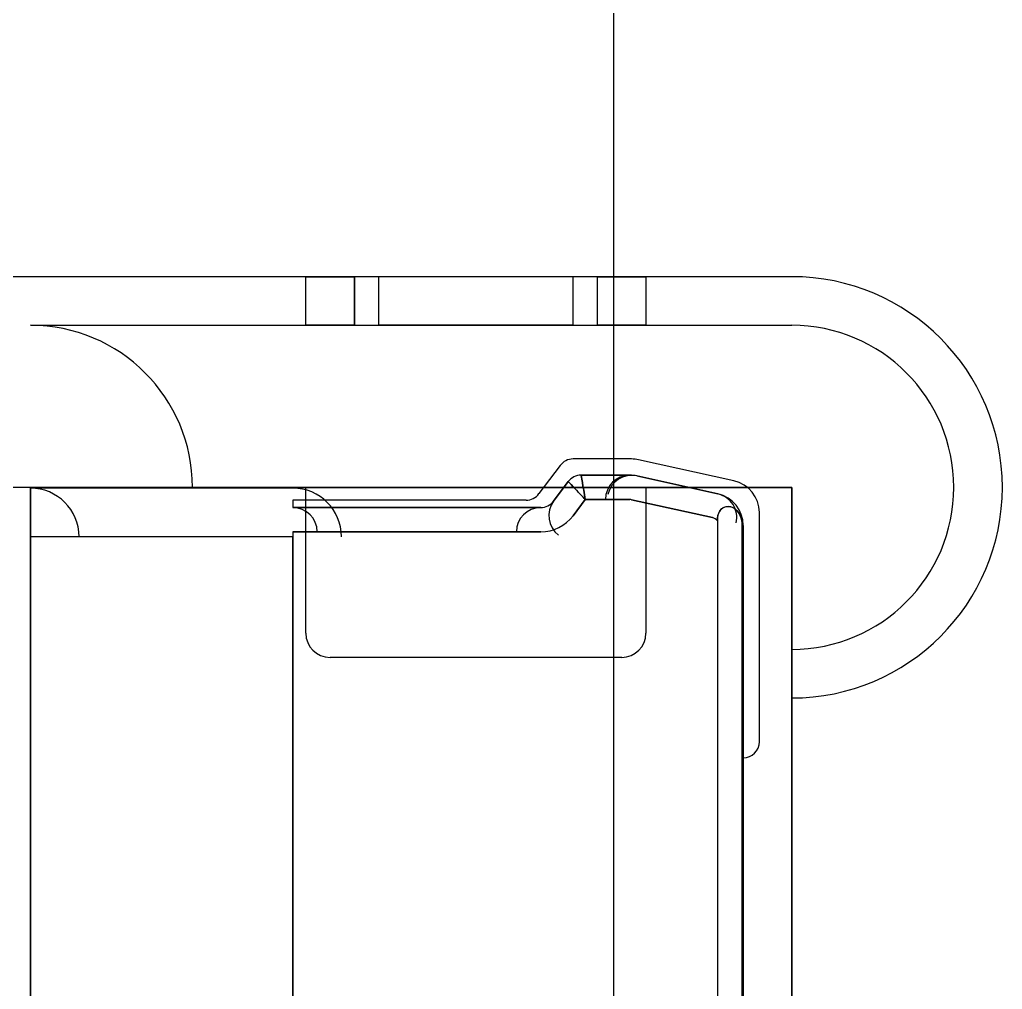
# Model space of a CAD drawing. Header units: millimetres. Extents: x -26.5 to 28.9, y -30 to 30.
# Drawn here: x 22.83 to 28.9, y 1.7 to 7.69 of the extents above; entities that cross this region are included whole.
import ezdxf

# ---------------------------------------------------------------- set-up
doc = ezdxf.new("R2010")
doc.units = ezdxf.units.MM
doc.layers.add('Feature', color=7, linetype='CONTINUOUS')

msp = doc.modelspace()

# ---------------------------------------------------------------- linework, layer by layer
at = {"layer": 'Feature'}
for p, q in [((26.5, 26.9975, 1.6), (26.5, -26.9975, 1.6)), ((26.5, 26.9975), (26.5, -26.9975)), ((26.5, 26.9975), (26.5, -26.9975)), ((26.5, 26.9975, 1.6), (26.5, -26.9975, 1.6)), ((27.6, 6.1, 3.46), (19.99, 6.1, 3.46)), ((27.6, 6.1, 3.46), (19.99, 6.1, 3.46)), ((24.6, 6.1, 2.9), (21.53, 6.1, 2.9)), ((24.6, 6.1, 2.9), (21.53, 6.1, 2.9)), ((24.6, 6.1, 3.2), (24.9, 6.1, 3.2)), ((24.6, 6.1, 3.2), (24.6, 6.1, 2.9)), ((24.6, 5.8, 3.2), (24.6, 6.1, 3.2)), ((24.6, 6.1, 3.2), (24.9, 6.1, 3.2)), ((24.6, 6.1, 3.2), (24.6, 6.1, 2.9)), ((24.6, 5.8, 3.2), (24.6, 6.1, 3.2)), ((24.9, 6.1, 0.95), (24.9, 6.1, 3.2)), ((24.9, 6.1, 3.2), (24.9, 5.8, 3.2)), ((24.9, 6.1, 0.95), (24.9, 6.1, 3.2)), ((24.9, 5.8, 0.95), (24.9, 6.1, 0.95)), ((24.9, 5.8, 0.95), (24.9, 6.1, 0.95)), ((24.9, 6.1, 3.2), (24.9, 5.8, 3.2)), ((26.25, 6.1, 0.8), (25.05, 6.1, 0.8)), ((26.25, 6.1, 0.8), (25.05, 6.1, 0.8)), ((25.05, 5.8, 0.8), (25.05, 6.1, 0.8)), ((25.05, 5.8, 0.8), (25.05, 6.1, 0.8)), ((26.25, 5.8, 0.8), (26.25, 6.1, 0.8)), ((26.25, 5.8, 0.8), (26.25, 6.1, 0.8)), ((26.4, 6.1, 3.2), (26.7, 6.1, 3.2)), ((26.4, 6.1, 3.2), (26.4, 6.1, 0.95)), ((26.4, 5.8, 0.95), (26.4, 6.1, 0.95)), ((26.4, 6.1, 3.2), (26.4, 6.1, 0.95)), ((26.4, 5.8, 3.2), (26.4, 6.1, 3.2)), ((26.4, 5.8, 0.95), (26.4, 6.1, 0.95)), ((26.4, 5.8, 3.2), (26.4, 6.1, 3.2)), ((26.4, 6.1, 3.2), (26.7, 6.1, 3.2)), ((27.6, 6.1, 2.9), (26.7, 6.1, 2.9)), ((27.6, 6.1, 2.9), (26.7, 6.1, 2.9)), ((26.7, 6.1, 3.2), (26.7, 6.1, 2.9)), ((26.7, 6.1, 3.2), (26.7, 5.8, 3.2)), ((26.7, 6.1, 3.2), (26.7, 5.8, 3.2)), ((26.7, 6.1, 3.2), (26.7, 6.1, 2.9)), ((27.6, 6.1, 2.9), (27.6, 6.1, 3.46)), ((27.6, 6.1, 2.9), (27.6, 6.1, 3.46)), ((22.9, 5.8, 2.9), (24.6, 5.8, 2.9)), ((22.9, 5.8, 3.46), (27.6, 5.8, 3.46)), ((22.9, 5.8, 2.9), (24.6, 5.8, 2.9)), ((22.9, 5.8, 3.46), (27.6, 5.8, 3.46)), ((22.9, 5.8, 2.9), (22.9, 5.8, 3.46)), ((22.9, 5.8, 2.9), (22.9, 5.8, 3.46)), ((24.6, 5.8, 2.9), (24.6, 5.8, 3.2)), ((24.9, 5.8, 3.2), (24.6, 5.8, 3.2)), ((24.9, 5.8, 3.2), (24.6, 5.8, 3.2)), ((24.6, 5.8, 2.9), (24.6, 5.8, 3.2)), ((24.9, 5.8, 0.95), (24.9, 5.8, 3.2)), ((24.9, 5.8, 0.95), (24.9, 5.8, 3.2)), ((26.25, 5.8, 0.8), (25.05, 5.8, 0.8)), ((26.25, 5.8, 0.8), (25.05, 5.8, 0.8)), ((26.4, 5.8, 3.2), (26.4, 5.8, 0.95)), ((26.7, 5.8, 3.2), (26.4, 5.8, 3.2)), ((26.4, 5.8, 3.2), (26.4, 5.8, 0.95)), ((26.7, 5.8, 3.2), (26.4, 5.8, 3.2)), ((26.7, 5.8, 3.2), (26.7, 5.8, 2.9)), ((26.7, 5.8, 2.9), (27.6, 5.8, 2.9)), ((26.7, 5.8, 2.9), (27.6, 5.8, 2.9)), ((26.7, 5.8, 3.2), (26.7, 5.8, 2.9)), ((27.6, 5.8, 2.9), (27.6, 5.8, 3.46)), ((27.6, 5.8, 2.9), (27.6, 5.8, 3.46)), ((26.25, 4.975, 3.28), (26.25, 4.975, 3.08)), ((26.6109, 4.975, 3.08), (26.25, 4.975, 3.08)), ((26.25, 4.975, 3.28), (26.25, 4.975, 3.08)), ((26.6109, 4.975, 3.28), (26.25, 4.975, 3.28)), ((26.6109, 4.975, 3.28), (26.25, 4.975, 3.28)), ((26.6109, 4.975, 3.08), (26.25, 4.975, 3.08)), ((26.6109, 4.975, 3.28), (26.6109, 4.975, 3.08)), ((26.6109, 4.975, 3.28), (26.6109, 4.975, 3.08)), ((26.17, 4.935, 3.08), (26.0395, 4.76105, 3.08)), ((26.17, 4.935, 3.28), (26.0395, 4.76105, 3.28)), ((26.17, 4.935, 3.28), (26.0395, 4.76105, 3.28)), ((26.17, 4.935, 3.08), (26.0395, 4.76105, 3.08)), ((26.17, 4.935, 3.28), (26.17, 4.935, 3.08)), ((26.17, 4.935, 3.28), (26.17, 4.935, 3.08)), ((27.2432, 4.83998, 3.08), (26.6541, 4.97028, 3.08)), ((26.6541, 4.97028, 3.28), (26.6541, 4.97028, 3.08)), ((27.2432, 4.83998, 3.28), (26.6541, 4.97028, 3.28)), ((26.6541, 4.97028, 3.28), (26.6541, 4.97028, 3.08)), ((27.2432, 4.83998, 3.28), (26.6541, 4.97028, 3.28)), ((27.2432, 4.83998, 3.08), (26.6541, 4.97028, 3.08)), ((26.3, 4.875, 3.28), (26.3, 4.875, 3.08)), ((26.3, 4.875, 3.08), (26.6, 4.875, 3.08)), ((26.3, 4.875, 3.28), (26.6, 4.875, 3.28)), ((26.3, 4.875, 3.28), (26.3, 4.875, 3.08)), ((26.3, 4.875, 3.28), (26.6, 4.875, 3.28)), ((26.3, 4.875, 3.08), (26.6, 4.875, 3.08)), ((26.6, 4.875, 2.98), (26.3, 4.875, 2.98)), ((26.3, 4.875, 3.38), (26.3, 4.875, 2.98)), ((26.3, 4.875, 3.38), (26.6, 4.875, 3.38)), ((26.3, 4.875, 3.38), (26.3, 4.875, 2.98)), ((26.6, 4.875, 2.98), (26.3, 4.875, 2.98)), ((26.3, 4.875, 3.38), (26.6, 4.875, 3.38)), ((26.6, 4.875, 3.28), (26.6, 4.875, 3.08)), ((26.6, 4.875, 3.28), (26.6, 4.875, 3.08)), ((26.6, 4.875, 3.38), (26.6, 4.875, 2.98)), ((26.6, 4.875, 3.38), (26.6, 4.875, 2.98)), ((26.6432, 4.87028, 3.28), (26.6432, 4.87028, 3.08)), ((26.6432, 4.87028, 3.08), (27.1432, 4.75968, 3.08)), ((26.6432, 4.87028, 3.28), (27.1432, 4.75968, 3.28)), ((26.6432, 4.87028, 3.28), (26.6432, 4.87028, 3.08)), ((26.6432, 4.87028, 3.28), (27.1432, 4.75968, 3.28)), ((26.6432, 4.87028, 3.08), (27.1432, 4.75968, 3.08)), ((27.1432, 4.75968, 2.98), (26.6432, 4.87028, 2.98)), ((26.6432, 4.87028, 3.38), (26.6432, 4.87028, 2.98)), ((26.6432, 4.87028, 3.38), (27.1432, 4.75968, 3.38)), ((26.6432, 4.87028, 3.38), (26.6432, 4.87028, 2.98)), ((27.1432, 4.75968, 2.98), (26.6432, 4.87028, 2.98)), ((26.6432, 4.87028, 3.38), (27.1432, 4.75968, 3.38)), ((27.6, 4.8, 4.76), (19.99, 4.8, 4.76)), ((27.6, 4.8, 4.76), (19.99, 4.8, 4.76)), ((24.6, 4.8, 1.6), (21.93, 4.8, 1.6)), ((24.6, 4.8, 1.6), (21.93, 4.8, 1.6)), ((22.9, 4.8, 1.9), (24.6, 4.8, 1.9)), ((22.9, 4.8, 4.46), (27.6, 4.8, 4.46)), ((22.9, 4.8, 1.9), (24.6, 4.8, 1.9)), ((22.9, -1.54, 1.9), (22.9, 4.8, 1.9)), ((22.9, 4.8, 4.46), (22.9, -1.54, 4.46)), ((22.9, 4.8, 4.46), (27.6, 4.8, 4.46)), ((22.9, 4.8, 4.46), (22.9, -1.54, 4.46)), ((22.9, -1.54, 1.9), (22.9, 4.8, 1.9)), ((24.52, 4.795, 2.98), (22.9, 4.795, 2.98)), ((22.9, 4.795, 2.98), (22.9, 4.795, 3.38)), ((24.52, 4.795, 3.38), (22.9, 4.795, 3.38)), ((24.52, 4.795, 2.98), (22.9, 4.795, 2.98)), ((24.52, 4.795, 3.38), (22.9, 4.795, 3.38)), ((22.9, 4.795, 2.98), (22.9, 4.795, 3.38)), ((24.52, 4.795, 2.98), (24.52, 4.795, 3.38)), ((24.52, 4.795, 2.98), (24.52, 4.795, 3.38)), ((24.6, 3.9, 1.6), (24.6, 4.8, 1.6)), ((24.6, 3.9, 1.9), (24.6, 4.8, 1.9)), ((24.6, 3.9, 1.9), (24.6, 4.8, 1.9)), ((24.6, 3.9, 1.6), (24.6, 4.8, 1.6)), ((26.13, 4.715, 3.08), (26.22, 4.835, 3.08)), ((26.13, 4.715, 3.28), (26.22, 4.835, 3.28)), ((26.13, 4.715, 3.28), (26.22, 4.835, 3.28)), ((26.13, 4.715, 3.08), (26.22, 4.835, 3.08)), ((26.22, 4.835, 2.98), (26.13, 4.715, 2.98)), ((26.13, 4.715, 3.38), (26.22, 4.835, 3.38)), ((26.22, 4.835, 2.98), (26.13, 4.715, 2.98)), ((26.13, 4.715, 3.38), (26.22, 4.835, 3.38)), ((26.22, 4.835, 3.28), (26.22, 4.835, 3.08)), ((26.22, 4.835, 3.28), (26.22, 4.835, 3.08)), ((26.22, 4.835, 3.38), (26.22, 4.835, 2.98)), ((26.22, 4.835, 3.38), (26.22, 4.835, 2.98)), ((26.7, 4.8, 1.6), (26.7, 3.9, 1.6)), ((27.6, 4.8, 1.6), (26.7, 4.8, 1.6)), ((27.6, 4.8, 1.6), (26.7, 4.8, 1.6)), ((26.7, 4.8, 1.9), (27.6, 4.8, 1.9)), ((26.7, 4.8, 1.9), (27.6, 4.8, 1.9)), ((26.7, 4.8, 1.9), (26.7, 3.9, 1.9)), ((26.7, 4.8, 1.6), (26.7, 3.9, 1.6)), ((26.7, 4.8, 1.9), (26.7, 3.9, 1.9)), ((27.2432, 4.83998, 3.28), (27.2432, 4.83998, 3.08)), ((27.2432, 4.83998, 3.28), (27.2432, 4.83998, 3.08)), ((27.6, -1.54, 1.6), (27.6, 4.8, 1.6)), ((27.6, 4.8, 4.76), (27.6, -1.54, 4.76)), ((27.6, -1.54, 1.6), (27.6, 4.8, 1.6)), ((27.6, 4.8, 4.76), (27.6, -1.54, 4.76)), ((27.6, 4.8, 4.46), (27.6, -1.54, 4.46)), ((27.6, -1.54, 1.9), (27.6, 4.8, 1.9)), ((27.6, -1.54, 1.9), (27.6, 4.8, 1.9)), ((27.6, 4.8, 4.46), (27.6, -1.54, 4.46)), ((26.0395, 4.76105, 3.28), (26.0395, 4.76105, 3.08)), ((26.0395, 4.76105, 3.28), (26.0395, 4.76105, 3.08)), ((27.1432, 4.75968, 3.28), (27.1432, 4.75968, 3.08)), ((27.1432, 4.75968, 3.28), (27.1432, 4.75968, 3.08)), ((27.1432, 4.75968, 3.38), (27.1432, 4.75968, 2.98)), ((27.1432, 4.75968, 3.38), (27.1432, 4.75968, 2.98)), ((25.9595, 4.72105, 3.08), (24.52, 4.72105, 3.08)), ((24.52, 4.72105, 3.28), (24.52, 4.72105, 3.08)), ((25.9595, 4.72105, 3.28), (24.52, 4.72105, 3.28)), ((24.52, 4.72105, 3.08), (24.52, 4.675, 3.08)), ((24.52, 4.72105, 3.28), (24.52, 4.675, 3.28)), ((24.52, 4.72105, 3.28), (24.52, 4.72105, 3.08)), ((25.9595, 4.72105, 3.28), (24.52, 4.72105, 3.28)), ((24.52, 4.72105, 3.28), (24.52, 4.675, 3.28)), ((24.52, 4.72105, 3.08), (24.52, 4.675, 3.08)), ((25.9595, 4.72105, 3.08), (24.52, 4.72105, 3.08)), ((24.52, 4.675, 3.28), (24.52, 4.675, 3.08)), ((24.52, 4.675, 3.08), (26.05, 4.675, 3.08)), ((24.52, 4.675, 3.28), (26.05, 4.675, 3.28)), ((24.52, 4.675, 3.28), (24.52, 4.675, 3.08)), ((24.52, 4.675, 3.28), (26.05, 4.675, 3.28)), ((24.52, 4.675, 3.08), (26.05, 4.675, 3.08)), ((24.52, 4.675, 3.38), (24.52, 4.675, 2.98)), ((26.05, 4.675, 2.98), (24.52, 4.675, 2.98)), ((24.52, 4.675, 3.38), (24.52, 4.675, 2.98)), ((24.52, 4.675, 3.38), (26.05, 4.675, 3.38)), ((26.05, 4.675, 2.98), (24.52, 4.675, 2.98)), ((24.52, 4.675, 3.38), (26.05, 4.675, 3.38)), ((25.9595, 4.72105, 3.28), (25.9595, 4.72105, 3.08)), ((25.9595, 4.72105, 3.28), (25.9595, 4.72105, 3.08)), ((26.05, 4.675, 3.28), (26.05, 4.675, 3.08)), ((26.05, 4.675, 3.28), (26.05, 4.675, 3.08)), ((26.05, 4.675, 3.38), (26.05, 4.675, 2.98)), ((26.05, 4.675, 3.38), (26.05, 4.675, 2.98)), ((26.13, 4.715, 3.28), (26.13, 4.715, 3.08)), ((26.13, 4.715, 3.28), (26.13, 4.715, 3.08)), ((26.13, 4.715, 3.38), (26.13, 4.715, 2.98)), ((26.13, 4.715, 3.38), (26.13, 4.715, 2.98)), ((26.325, 4.725, 3.53), (26.25, 4.625, 3.53)), ((26.25, 4.625, 2.83), (26.325, 4.725, 2.83)), ((26.25, 4.625, 2.83), (26.325, 4.725, 2.83)), ((26.325, 4.725, 3.53), (26.25, 4.625, 3.53)), ((26.6, 4.725, 3.53), (26.325, 4.725, 3.53)), ((26.325, 4.725, 2.83), (26.6, 4.725, 2.83)), ((26.325, 4.725, 2.83), (26.6, 4.725, 2.83)), ((26.6, 4.725, 3.53), (26.325, 4.725, 3.53)), ((27.1108, 4.61322, 3.53), (26.6108, 4.72382, 3.53)), ((26.6108, 4.72382, 2.83), (27.1108, 4.61322, 2.83)), ((26.6108, 4.72382, 2.83), (27.1108, 4.61322, 2.83)), ((27.1108, 4.61322, 3.53), (26.6108, 4.72382, 3.53)), ((27.4, 3.23, 3.08), (27.4, 4.6447, 3.08)), ((27.4, 4.6447, 3.28), (27.4, 4.6447, 3.08)), ((27.4, 3.23, 3.28), (27.4, 4.6447, 3.28)), ((27.4, 4.6447, 3.28), (27.4, 4.6447, 3.08)), ((27.4, 3.23, 3.28), (27.4, 4.6447, 3.28)), ((27.4, 3.23, 3.08), (27.4, 4.6447, 3.08)), ((27.1407, 4.59339, 3.53), (27.1407, -1.33339, 3.53)), ((27.1407, 4.59339, 2.83), (27.1407, -1.33339, 2.83)), ((27.1407, 4.59339, 3.53), (27.1407, -1.33339, 3.53)), ((27.1407, 4.59339, 2.83), (27.1407, -1.33339, 2.83)), ((27.2944, 4.5644, 2.93926), (27.2944, -1.3044, 2.93926)), ((27.2944, -1.3044, 3.42074), (27.2944, 4.5644, 3.42074)), ((27.2944, -1.3044, 3.42074), (27.2944, 4.5644, 3.42074)), ((27.2944, 4.5644, 2.93926), (27.2944, -1.3044, 2.93926)), ((27.3, 4.5644, 3.28), (27.3, 4.5644, 3.08)), ((27.3, 4.5644, 3.08), (27.3, 3.13, 3.08)), ((27.3, 4.5644, 3.28), (27.3, 3.13, 3.28)), ((27.3, 4.5644, 3.28), (27.3, 4.5644, 3.08)), ((27.3, 4.5644, 3.28), (27.3, 3.13, 3.28)), ((27.3, 4.5644, 3.08), (27.3, 3.13, 3.08)), ((27.3, -1.3044, 2.98), (27.3, 4.5644, 2.98)), ((27.3, 4.5644, 3.38), (27.3, 4.5644, 2.98)), ((27.3, 4.5644, 3.38), (27.3, -1.3044, 3.38)), ((27.3, 4.5644, 3.38), (27.3, 4.5644, 2.98)), ((27.3, -1.3044, 2.98), (27.3, 4.5644, 2.98)), ((27.3, 4.5644, 3.38), (27.3, -1.3044, 3.38)), ((22.9, -1.235, 2.68), (22.9, 4.495, 2.68)), ((24.52, 4.495, 2.68), (22.9, 4.495, 2.68)), ((24.52, 4.495, 2.68), (22.9, 4.495, 2.68)), ((24.52, 4.495, 3.68), (22.9, 4.495, 3.68)), ((22.9, 4.495, 3.68), (22.9, -1.235, 3.68)), ((24.52, 4.495, 3.68), (22.9, 4.495, 3.68)), ((22.9, 4.495, 3.68), (22.9, -1.235, 3.68)), ((22.9, -1.235, 2.68), (22.9, 4.495, 2.68)), ((24.52, 4.525, 3.53), (24.52, -1.265, 3.53)), ((24.52, 4.525, 2.83), (24.52, -1.265, 2.83)), ((26.05, 4.525, 3.53), (24.52, 4.525, 3.53)), ((24.52, 4.525, 3.53), (24.52, -1.265, 3.53)), ((24.52, 4.525, 2.83), (24.52, -1.265, 2.83)), ((24.52, 4.525, 2.83), (26.05, 4.525, 2.83)), ((24.52, 4.525, 2.83), (26.05, 4.525, 2.83)), ((26.05, 4.525, 3.53), (24.52, 4.525, 3.53)), ((24.52, -1.235, 2.68), (24.52, 4.495, 2.68)), ((24.52, 4.495, 3.68), (24.52, -1.235, 3.68)), ((24.52, -1.235, 2.68), (24.52, 4.495, 2.68)), ((24.52, 4.495, 3.68), (24.52, -1.235, 3.68)), ((24.6, 3.9, 1.9), (24.6, 3.9, 1.6)), ((24.6, 3.9, 1.9), (24.6, 3.9, 1.6)), ((26.7, 3.9, 1.9), (26.7, 3.9, 1.6)), ((26.7, 3.9, 1.9), (26.7, 3.9, 1.6)), ((26.55, 3.75, 1.6), (24.75, 3.75, 1.6)), ((26.55, 3.75, 1.9), (24.75, 3.75, 1.9)), ((24.75, 3.75, 1.9), (24.75, 3.75, 1.6)), ((26.55, 3.75, 1.6), (24.75, 3.75, 1.6)), ((24.75, 3.75, 1.9), (24.75, 3.75, 1.6)), ((26.55, 3.75, 1.9), (24.75, 3.75, 1.9)), ((26.55, 3.75, 1.9), (26.55, 3.75, 1.6)), ((26.55, 3.75, 1.9), (26.55, 3.75, 1.6)), ((27.4, 3.23, 3.28), (27.4, 3.23, 3.08)), ((27.4, 3.23, 3.28), (27.4, 3.23, 3.08)), ((27.3, 3.13, 3.28), (27.3, 3.13, 3.08)), ((27.3, 3.13, 3.28), (27.3, 3.13, 3.08))]:
    msp.add_line(p, q, dxfattribs=at)
for centre, radius, start, end in [((26.25, 6.1, 0.95), 0.15, 0, 0), ((26.25, 6.1, 0.95), 0.15, 0, 0), ((24.6, 4.8, 2.9), 1.3, 90, 90), ((24.6, 4.8, 2.9), 1.3, 90, 90), ((25.05, 6.1, 0.95), 0, 180, 0), ((25.05, 6.1, 0.95), 0, 180, 0), ((27.6, 4.8, 3.46), 1.3, -90, 90), ((27.6, 4.8, 3.46), 1.3, -90, 90), ((26.25, 5.8, 0.95), 0.15, 0, 0), ((26.25, 5.8, 0.95), 0.15, 0, 0), ((22.9, 4.8, 3.46), 1, 0, 90), ((22.9, 4.8, 3.46), 1, 0, 90), ((25.05, 5.8, 0.95), 0, 180, 0), ((25.05, 5.8, 0.95), 0, 180, 0), ((26.7, 4.8, 2.9), 1, 90, 90), ((26.7, 4.8, 2.9), 1, 90, 90), ((27.6, 4.8, 3.46), 1, -90, 90), ((27.6, 4.8, 3.46), 1, -90, 90), ((26.25, 4.875, 3.08), 0.1, 90, 143.13), ((26.25, 4.875, 3.28), 0.1, 90, 143.13), ((26.25, 4.875, 3.28), 0.1, 90, 143.13), ((26.25, 4.875, 3.08), 0.1, 90, 143.13), ((26.6109, 4.775, 3.08), 0.2, 77.5275, 90), ((26.6109, 4.775, 3.28), 0.2, 77.5275, 90), ((26.6109, 4.775, 3.28), 0.2, 77.5275, 90), ((26.6109, 4.775, 3.08), 0.2, 77.5275, 90), ((26.3, 4.775, 3.28), 0.1, 90, 143.13), ((26.3, 4.775, 3.08), 0.1, 90, 143.13), ((26.3, 4.775, 3.28), 0.1, 90, 143.13), ((26.3, 4.775, 3.08), 0.1, 90, 143.13), ((26.3, 4.775, 2.98), 0.1, 90, 143.13), ((26.3, 4.775, 3.38), 0.1, 90, 143.13), ((26.3, 4.775, 2.98), 0.1, 90, 143.13), ((26.3, 4.775, 3.38), 0.1, 90, 143.13), ((26.6, 4.725, 2.98), 0.15, 90, 180), ((26.6, 4.725, 2.98), 0.15, 90, 180), ((26.6108, 4.72382, 2.98), 0.15, 77.5275, 167.517), ((26.6108, 4.72382, 2.98), 0.15, 77.5275, 167.517), ((26.6, 4.675, 3.28), 0.2, 77.5275, 90), ((26.6, 4.675, 3.08), 0.2, 77.5275, 90), ((26.6, 4.675, 3.28), 0.2, 77.5275, 90), ((26.6, 4.675, 3.08), 0.2, 77.5275, 90), ((26.6, 4.675, 2.98), 0.2, 77.5275, 90), ((26.6, 4.675, 3.38), 0.2, 77.5275, 90), ((26.6, 4.675, 2.98), 0.2, 77.5275, 90), ((26.6, 4.675, 3.38), 0.2, 77.5275, 90), ((22.9, 4.8, 2.9), 8.88178e-16, 90, 90), ((22.9, 4.8, 2.9), 8.88178e-16, 90, 90), ((22.9, 4.495, 3.38), 0.3, 0, 90), ((22.9, 4.495, 3.38), 0.3, 0, 90), ((24.52, 4.495, 3.38), 0.3, 0, 90), ((24.52, 4.495, 3.38), 0.3, 0, 90), ((24.6, 4.8, 2.9), 0, 90, 0), ((24.6, 4.8, 2.9), 0, 90, 0), ((26.7, 4.8, 2.9), 0, 90, 0), ((26.7, 4.8, 2.9), 0, 90, 0), ((27.2, 4.6447, 3.08), 0.2, 0, 77.5275), ((27.2, 4.6447, 3.28), 0.2, 0, 77.5275), ((27.2, 4.6447, 3.28), 0.2, 0, 77.5275), ((27.2, 4.6447, 3.08), 0.2, 0, 77.5275), ((27.6, 4.8, 2.9), 0, 90, 0), ((27.6, 4.8, 2.9), 0, 90, 0), ((27.6, 4.8, 2.9), 0, 90, 0), ((27.6, 4.8, 2.9), 0, 90, 0), ((25.9595, 4.82105, 3.28), 0.1, -90, -36.8699), ((25.9595, 4.82105, 3.08), 0.1, -90, -36.8699), ((25.9595, 4.82105, 3.28), 0.1, -90, -36.8699), ((25.9595, 4.82105, 3.08), 0.1, -90, -36.8699), ((27.1, 4.5644, 3.28), 0.2, 0, 77.5275), ((27.1, 4.5644, 3.08), 0.2, 0, 77.5275), ((27.1, 4.5644, 3.28), 0.2, 0, 77.5275), ((27.1, 4.5644, 3.08), 0.2, 0, 77.5275), ((27.1, 4.5644, 2.98), 0.2, 0, 77.5275), ((27.1, 4.5644, 3.38), 0.2, 0, 77.5275), ((27.1, 4.5644, 2.98), 0.2, 0, 77.5275), ((27.1, 4.5644, 3.38), 0.2, 0, 77.5275), ((27.1108, 4.61322, 2.98), 0.15, -12.4803, 77.5275), ((27.1108, 4.61322, 2.98), 0.15, -12.4803, 77.5275), ((24.52, 4.525, 2.98), 0.15, 0, 90), ((24.52, 4.525, 2.98), 0.15, 0, 90), ((26.05, 4.525, 2.98), 0.15, 90, 180), ((26.05, 4.525, 2.98), 0.15, 90, 180), ((26.05, 4.775, 3.08), 0.1, -90, -36.8699), ((26.05, 4.775, 3.28), 0.1, -90, -36.8699), ((26.05, 4.775, 3.28), 0.1, -90, -36.8699), ((26.05, 4.775, 3.08), 0.1, -90, -36.8699), ((26.05, 4.775, 3.38), 0.1, -90, -36.8699), ((26.05, 4.775, 2.98), 0.1, -90, -36.8699), ((26.05, 4.775, 2.98), 0.1, -90, -36.8699), ((26.05, 4.775, 3.38), 0.1, -90, -36.8699), ((26.25, 4.625, 2.98), 0.15, 143.13, -127.073), ((26.25, 4.625, 2.98), 0.15, 143.13, -127.073), ((26.6, 4.675, 3.53), 0.05, 77.5275, 90), ((26.6, 4.675, 2.83), 0.05, 77.5275, 90), ((26.6, 4.675, 2.83), 0.05, 77.5275, 90), ((26.6, 4.725, 3.38), 0, 90, 0), ((26.6, 4.675, 3.53), 0.05, 77.5275, 90), ((26.6, 4.725, 3.38), 0, 90, 0), ((26.6108, 4.72382, 3.38), 0, 77.5275, 0), ((26.6108, 4.72382, 3.38), 0, 77.5275, 0), ((27.15, 4.5644, 2.98), 0.15, 0, 0), ((27.15, 4.5644, 2.98), 0.15, 0, 0), ((27.15, 4.5644, 3.38), 0.14436, 0, 0), ((27.15, 4.5644, 3.38), 0.14436, 0, 0), ((26.05, 4.775, 3.53), 0.25, -90, -36.8699), ((26.05, 4.775, 2.83), 0.25, -90, -36.8699), ((26.05, 4.775, 2.83), 0.25, -90, -36.8699), ((26.05, 4.775, 3.53), 0.25, -90, -36.8699), ((26.25, 4.625, 3.38), 0, 143.13, 0), ((26.25, 4.625, 3.38), 0, 143.13, 0), ((27.1, 4.5644, 3.53), 0.05, 35.4373, 77.5275), ((27.1, 4.5644, 2.83), 0.05, 35.4373, 77.5275), ((27.1, 4.5644, 2.83), 0.05, 35.4373, 77.5275), ((27.1108, 4.61322, 3.38), 0, 77.5275, 0), ((27.1, 4.5644, 3.53), 0.05, 35.4373, 77.5275), ((27.1108, 4.61322, 3.38), 0, 77.5275, 0), ((22.9, 4.495, 2.98), 0, 90, 0), ((22.9, 4.495, 2.98), 0, 90, 0), ((24.52, 4.525, 3.38), 0, 90, 0), ((24.52, 4.525, 3.38), 0, 90, 0), ((24.52, 4.495, 2.98), 0, 90, 0), ((24.52, 4.495, 2.98), 0, 90, 0), ((26.05, 4.525, 3.38), 0, 90, 0), ((26.05, 4.525, 3.38), 0, 90, 0), ((24.75, 3.9, 1.6), 0.15, 180, -90), ((24.75, 3.9, 1.9), 0.15, 180, -90), ((24.75, 3.9, 1.9), 0.15, 180, -90), ((24.75, 3.9, 1.6), 0.15, 180, -90), ((26.55, 3.9, 1.6), 0.15, -90, 0), ((26.55, 3.9, 1.9), 0.15, -90, 0), ((26.55, 3.9, 1.9), 0.15, -90, 0), ((26.55, 3.9, 1.6), 0.15, -90, 0), ((27.3, 3.23, 3.08), 0.1, -90, 0), ((27.3, 3.23, 3.28), 0.1, -90, 0), ((27.3, 3.23, 3.28), 0.1, -90, 0), ((27.3, 3.23, 3.08), 0.1, -90, 0)]:
    msp.add_arc(centre, radius, start, end, dxfattribs=at)
for points in [[(26.3, 4.875, 2.98), (26.2997, 4.8768, 2.89972), (26.3116, 4.80528, 2.8282), (26.325, 4.725, 2.83)], [(26.3, 4.875, 2.98), (26.2997, 4.8768, 2.89972), (26.3116, 4.80528, 2.8282), (26.325, 4.725, 2.83)], [(26.325, 4.725, 3.53), (26.3116, 4.80528, 3.5318), (26.2997, 4.8768, 3.46028), (26.3, 4.875, 3.38)], [(26.325, 4.725, 3.53), (26.3116, 4.80528, 3.5318), (26.2997, 4.8768, 3.46028), (26.3, 4.875, 3.38)]]:
    msp.add_open_spline(points, degree=3, dxfattribs=at)
for points, knots in [([(26.22, 4.835, 2.98), (26.2198, 4.83517, 2.94305), (26.2302, 4.82429, 2.90315), (26.2508, 4.80278, 2.87393), (26.264, 4.78892, 2.85504), (26.2887, 4.763, 2.83), (26.325, 4.725, 2.83)], [0, 0, 0, 0, 0.5, 0.5, 0.5, 1, 1, 1, 1]), ([(26.22, 4.835, 2.98), (26.2198, 4.83517, 2.94305), (26.2302, 4.82429, 2.90315), (26.2508, 4.80278, 2.87393), (26.264, 4.78892, 2.85504), (26.2887, 4.763, 2.83), (26.325, 4.725, 2.83)], [0, 0, 0, 0, 0.5, 0.5, 0.5, 1, 1, 1, 1]), ([(26.325, 4.725, 3.53), (26.3067, 4.74413, 3.52922), (26.2913, 4.76023, 3.52413), (26.2788, 4.7733, 3.51471), (26.2662, 4.78647, 3.50574), (26.2577, 4.79553, 3.49593), (26.2508, 4.80278, 3.48607), (26.2303, 4.82426, 3.45463), (26.22, 4.835, 3.41927), (26.22, 4.835, 3.38)], [0, 0, 0, 0, 0.25, 0.25, 0.25, 0.5, 0.5, 0.5, 1, 1, 1, 1]), ([(26.325, 4.725, 3.53), (26.3067, 4.74413, 3.52922), (26.2913, 4.76023, 3.52413), (26.2788, 4.7733, 3.51471), (26.2662, 4.78647, 3.50574), (26.2577, 4.79553, 3.49593), (26.2508, 4.80278, 3.48607), (26.2303, 4.82426, 3.45463), (26.22, 4.835, 3.41927), (26.22, 4.835, 3.38)], [0, 0, 0, 0, 0.25, 0.25, 0.25, 0.5, 0.5, 0.5, 1, 1, 1, 1]), ([(27.1407, 4.59339, 2.83), (27.1397, 4.61677, 2.82929), (27.1451, 4.63749, 2.83309), (27.1568, 4.65555, 2.84141), (27.1725, 4.67564, 2.85256), (27.1916, 4.68439, 2.8662), (27.2143, 4.68178, 2.88235), (27.261, 4.67626, 2.91551), (27.2953, 4.62025, 2.93995), (27.2944, 4.5644, 2.93926)], [0.0000291915, 0.0000291915, 0.0000291915, 0.0000291915, 0.0000961213, 0.0000961213, 0.0000961213, 0.000174571, 0.000174571, 0.000174571, 0.000342665, 0.000342665, 0.000342665, 0.000342665]), ([(27.1407, 4.59339, 2.83), (27.1397, 4.61677, 2.82929), (27.1451, 4.63749, 2.83309), (27.1568, 4.65555, 2.84141), (27.1725, 4.67564, 2.85256), (27.1916, 4.68439, 2.8662), (27.2143, 4.68178, 2.88235), (27.261, 4.67626, 2.91551), (27.2953, 4.62025, 2.93995), (27.2944, 4.5644, 2.93926)], [0.0000291915, 0.0000291915, 0.0000291915, 0.0000291915, 0.0000961213, 0.0000961213, 0.0000961213, 0.000174571, 0.000174571, 0.000174571, 0.000342665, 0.000342665, 0.000342665, 0.000342665]), ([(27.2944, 4.5644, 3.42074), (27.2959, 4.61568, 3.41968), (27.2648, 4.66962, 3.44173), (27.2235, 4.67996, 3.47112), (27.2014, 4.68577, 3.48689), (27.1814, 4.68033, 3.50111), (27.1635, 4.66363, 3.51378), (27.1483, 4.64837, 3.52459), (27.1407, 4.62496, 3.53), (27.1407, 4.59339, 3.53)], [0, 0, 0, 0, 0.5, 0.5, 0.5, 0.75, 0.75, 0.75, 1, 1, 1, 1]), ([(27.2944, 4.5644, 3.42074), (27.2959, 4.61568, 3.41968), (27.2648, 4.66962, 3.44173), (27.2235, 4.67996, 3.47112), (27.2014, 4.68577, 3.48689), (27.1814, 4.68033, 3.50111), (27.1635, 4.66363, 3.51378), (27.1483, 4.64837, 3.52459), (27.1407, 4.62496, 3.53), (27.1407, 4.59339, 3.53)], [0, 0, 0, 0, 0.5, 0.5, 0.5, 0.75, 0.75, 0.75, 1, 1, 1, 1])]:
    msp.add_open_spline(points, degree=3, knots=knots, dxfattribs=at)

doc.saveas('drawing.dxf')
